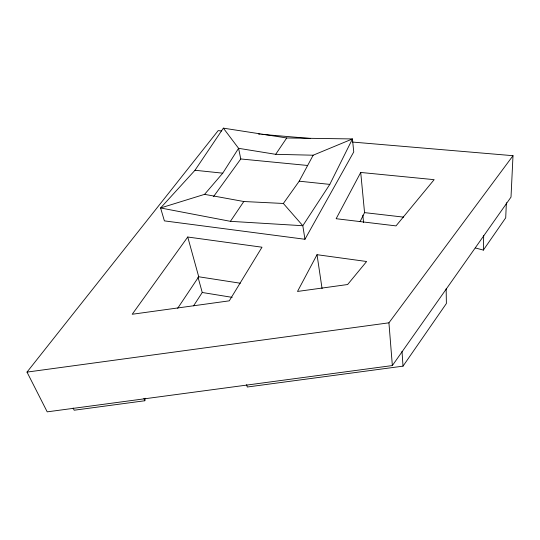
<?xml version="1.0" encoding="UTF-8"?>
<svg xmlns="http://www.w3.org/2000/svg" width="540" height="540" viewBox="0 0 540 540"><rect width="100%" height="100%" fill="white"/><g stroke="black" fill="none" stroke-linecap="round" stroke-linejoin="round"><path stroke-width="0.81" d="M475.274 247.921L483.354 250.108L483.685 235.487M506.378 202.703L505.71 217.816L483.354 250.108M352.553 142.061L513 155.696L511.009 197.107L392.357 365.56L47.209 411.851L27 372.101L218.153 130.639L221.508 130.923M73.13 408.011L74.176 410.218L144.835 400.748L145.105 398.27M360.113 221.576L364.554 212.618L360.72 172.456L434.153 179.665L396.009 225.889L336.143 218.714L360.72 172.456M304.958 239.274L302.812 225.72L329.805 184.39L352.445 138.942L286.733 137.97L223.357 128.149L194.994 170.262L160.583 207.968L164.396 220.88L304.958 239.274L353.747 151.929L352.445 138.942L313.16 155.21L275.684 154.325L238.579 148.318L223.357 128.149M317.027 254.698L297.5 291.452L347.625 284.526L366.62 261.502L317.027 254.698L322.063 288.603M283.358 203.472L302.812 225.72L230.425 221.333L160.583 207.968L204.572 194.353L243.81 201.515L283.358 203.472L299.207 181.184L313.16 155.21M204.572 194.353L222.75 173.171L238.579 148.318L240.779 158.969L213.536 196.621M193.57 305.843L202.25 292.491L198.018 277.223M177.66 308.306L198.727 276.77L187.738 237.019L262.001 247.205L229.284 300.834L132.212 314.26L187.738 237.019M230.425 221.333L243.81 201.515M275.684 154.325L286.733 137.97M246.659 384.635L247.266 387.018L403.015 366.147L446.384 303.507L446.148 288.752M392.357 365.56L388.928 322.819L513 155.696M27 372.101L388.928 322.819M258.471 134.069L260.152 134.21M261.832 134.352L310.554 138.49M240.779 158.969L307.53 165.463M194.994 170.262L222.75 173.171M299.207 181.184L329.805 184.39M364.554 212.618L403.63 217.134M198.727 276.77L240.327 283.23M202.25 292.491L232.18 297.358M143.944 398.412L144.835 400.748M362.86 215.197L363.575 222.527M402.01 351.371L403.015 366.147"/></g></svg>
